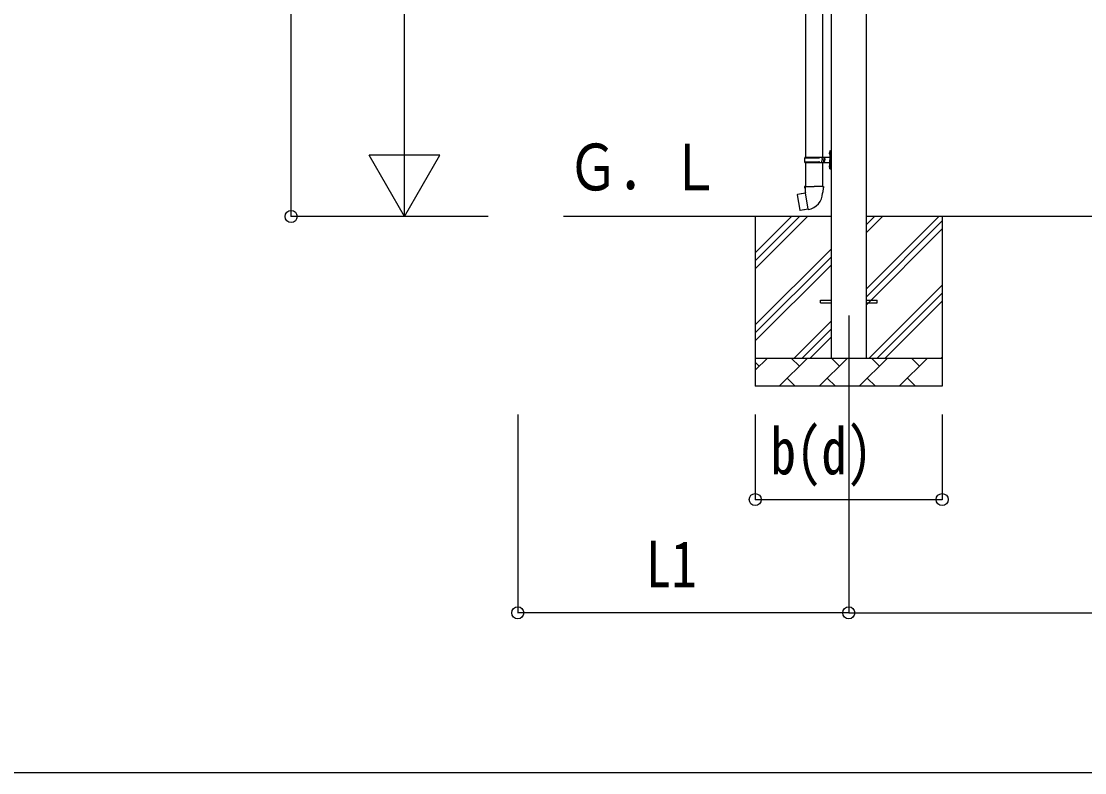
# Model space of a CAD drawing. Units: millimetres, scale not verified. Extents: x -21025 to 21025, y -14850 to 14850.
# Drawn here: x -4029 to -274, y -5615 to -2960 of the extents above; entities that cross this region are included whole.
import ezdxf
from ezdxf.enums import TextEntityAlignment as Align

# ---------------------------------------------------------------- set-up
doc = ezdxf.new("R2010")
doc.units = ezdxf.units.MM
doc.header["$LTSCALE"] = 60
for name, color, linetype in [('0-3_YKK_11', 7, 'Continuous'), ('0-4_YKK_12', 2, 'Continuous'), ('0-5_YKK_13', 4, 'Continuous'), ('0-6_YKK_A1', 4, 'Continuous'), ('0-7_YKK_D', 6, 'Continuous')]:
    doc.layers.add(name, color=color, linetype=linetype)
doc.styles.add('ＭＳ ゴシック', font='')
doc.styles.get('ＭＳ ゴシック').set_extended_font_data('MS Gothic')

msp = doc.modelspace()

# ---------------------------------------------------------------- linework, layer by layer
at = {"layer": '0-3_YKK_11'}
msp.add_line((4456.4, -5615), (-17289.13, -5615), dxfattribs=at)
at = {"layer": '0-4_YKK_12'}
msp.add_line((-1107.46, -4000), (-1107.46, -4500), dxfattribs=at)
at = {"layer": '0-5_YKK_13'}
for p, q in [((-1259.96, -2536.49), (-1259.96, -3441)), ((-1199.96, -2536.49), (-1199.96, -3441)), ((-1173.96, -3418), (-1170.96, -3416.5)), ((-1170.96, -3416.5), (-1170.96, -3450)), ((-1170.96, -3416.5), (-1169.96, -3416.5)), ((-1169.96, -3416.5), (-1169.96, -3450)), ((-1262.96, -3443), (-1212.62, -3443)), ((-1261.96, -3441), (-1175.96, -3441)), ((-1261.96, -3441), (-1261.96, -3443)), ((-1202.96, -3441), (-1202.96, -3445.5)), ((-1202.96, -3445.5), (-1200.96, -3445.5)), ((-1200.96, -3445.5), (-1200.96, -3450)), ((-1200.96, -3454.5), (-1200.96, -3450)), ((-1194.96, -3441), (-1194.96, -3450)), ((-1194.96, -3445.5), (-1191.96, -3445.5)), ((-1194.96, -3459), (-1194.96, -3450)), ((-1191.96, -3445.5), (-1191.96, -3450)), ((-1191.96, -3454.5), (-1191.96, -3450)), ((-1176.26, -3423.85), (-1174.21, -3424.85)), ((-1174.99, -3421.85), (-1174.36, -3421.85)), ((-1174.99, -3421.85), (-1174.99, -3430.15)), ((-1174.99, -3430.15), (-1174.36, -3430.15)), ((-1174.36, -3421.85), (-1174.36, -3430.15)), ((-1174.36, -3421.85), (-1173.96, -3422.25)), ((-1174.36, -3430.15), (-1173.96, -3429.75)), ((-1174.21, -3424.85), (-1173.6, -3426)), ((-1173.96, -3418), (-1173.96, -3450)), ((-1173.96, -3422.25), (-1173.96, -3429.75)), ((-1173.96, -3482), (-1173.96, -3450)), ((-1170.96, -3483.5), (-1170.96, -3450)), ((-1169.96, -3483.5), (-1169.96, -3450)), ((-1262.96, -3457), (-1212.62, -3457)), ((-1261.96, -3459), (-1261.96, -3457)), ((-1261.96, -3459), (-1175.96, -3459)), ((-1259.96, -3459), (-1259.96, -3543.93)), ((-1202.96, -3459), (-1202.96, -3454.5)), ((-1202.96, -3454.5), (-1200.96, -3454.5)), ((-1199.96, -3459), (-1199.96, -3543.93)), ((-1194.96, -3454.5), (-1191.96, -3454.5)), ((-1176.26, -3471.85), (-1174.21, -3472.85)), ((-1174.99, -3469.85), (-1174.36, -3469.85)), ((-1174.99, -3469.85), (-1174.99, -3478.15)), ((-1174.99, -3478.15), (-1174.36, -3478.15)), ((-1174.36, -3469.85), (-1174.36, -3478.15)), ((-1174.36, -3469.85), (-1173.96, -3470.25)), ((-1174.36, -3478.15), (-1173.96, -3477.75)), ((-1174.21, -3472.85), (-1173.6, -3474)), ((-1173.96, -3470.25), (-1173.96, -3477.75)), ((-1173.96, -3482), (-1170.96, -3483.5)), ((-1170.96, -3483.5), (-1169.96, -3483.5)), ((-1261.81, -3543.93), (-1263.96, -3544.71)), ((-1263.96, -3544.71), (-1263.96, -3548.33)), ((-1263.96, -3548.33), (-1261.71, -3549.14)), ((-1261.81, -3543.93), (-1229.96, -3543.93)), ((-1261.81, -3543.93), (-1261.71, -3549.14)), ((-1261.71, -3549.14), (-1261.46, -3563.93)), ((-1261.46, -3563.93), (-1260.11, -3565.93)), ((-1260.3, -3566.13), (-1260.3, -3566.83)), ((-1260.11, -3565.93), (-1260.14, -3565.93)), ((-1198.11, -3543.93), (-1229.96, -3543.93)), ((-1199.77, -3565.87), (-1199.84, -3568.03)), ((-1198.45, -3563.93), (-1199.77, -3565.87)), ((-1195.96, -3548.33), (-1198.2, -3549.14)), ((-1198.11, -3543.93), (-1195.96, -3544.71)), ((-1195.96, -3544.71), (-1195.96, -3548.33)), ((-1288.42, -3572.38), (-1289.22, -3573.55)), ((-1289.22, -3573.55), (-1279.6, -3628.11)), ((-1260.55, -3567.13), (-1288.42, -3572.38)), ((-1275.67, -3569.78), (-1275.89, -3570.02)), ((-1250.19, -3624.42), (-1260.33, -3566.95)), ((-1265.58, -3627.02), (-1265.86, -3626.86)), ((-1249.89, -3625.19), (-1250.13, -3624.52)), ((-1207.46, -3945.5), (-1169.96, -3945.5)), ((-1207.46, -3954.5), (-1207.46, -3945.5)), ((-1207.46, -3954.5), (-1169.96, -3954.5)), ((-1044.96, -3945.5), (-1007.46, -3945.5)), ((-1044.96, -3954.5), (-1007.46, -3954.5)), ((-1007.46, -3954.5), (-1007.46, -3945.5))]:
    msp.add_line(p, q, dxfattribs=at)
for points in [[(-1176.26, -3428.15), (-1174.21, -3427.15), (-1173.6, -3426)], [(-1176.26, -3476.15), (-1174.21, -3475.15), (-1173.6, -3474)], [(-1198.11, -3543.93), (-1198.2, -3549.14), (-1198.45, -3563.93)], [(-1273.43, -3569.56), (-1273.71, -3569.4), (-1275.67, -3569.78)], [(-1250.46, -3624.33), (-1278.44, -3628.93), (-1279.6, -3628.11)], [(-1263.39, -3626.46), (-1263.61, -3626.69), (-1265.58, -3627.02)]]:
    msp.add_lwpolyline(points, dxfattribs=at)
for centre, radius, start, end in [((-1214.21, -3450), 49.25, 171.82876, 180.00002), ((-1214.21, -3450), 49.25, 180.00002, 188.17127), ((-1212.62, -3441), 2, 270, 359.99998), ((-1170.66, -3426), 6, 136.21765, 223.78235), ((-1175.96, -3439), 2, 270, 359.99998), ((-1212.62, -3459), 2, 0.00005, 90.00004), ((-1170.66, -3474), 6, 136.21765, 223.78235), ((-1175.96, -3461), 2, 0.00005, 90.00004), ((-1260.1, -3566.13), 0.2, 100, 180), ((-1260.6, -3566.83), 0.3, 280.66842, 0), ((-1260.11, -3565.93), 60.3, 279.96938, 358), ((-1250.41, -3624.63), 0.3, 20, 99.33158), ((-1249.7, -3625.12), 0.2, 200, 279.96938)]:
    msp.add_arc(centre, radius, start, end, dxfattribs=at)
at = {"layer": '0-6_YKK_A1'}
for p, q in [((-1169.96, -1352.5), (-1169.96, -4150)), ((-1044.96, -4150), (-1044.96, -1352.5)), ((-1169.96, -3650), (-2114.12, -3650)), ((-1437.46, -3650), (-1437.46, -4250)), ((-1437.46, -3835.05), (-1252.41, -3650)), ((-1437.46, -3806.77), (-1280.69, -3650)), ((-1437.46, -3778.48), (-1308.97, -3650)), ((1930.04, -3650), (-1044.96, -3650)), ((-1044.96, -3905.1), (-789.86, -3650)), ((-1044.96, -3707.11), (-987.85, -3650)), ((-1044.96, -3678.82), (-1016.13, -3650)), ((-1044.96, -3933.38), (-777.46, -3665.88)), ((-777.46, -3650), (-777.46, -4250)), ((-1044.96, -3961.67), (-777.46, -3694.17)), ((-1437.46, -4033.04), (-1169.96, -3765.54)), ((-1437.46, -4061.32), (-1169.96, -3793.82)), ((-1437.46, -4089.61), (-1169.96, -3822.11)), ((-1035.3, -4150), (-777.46, -3892.16)), ((-1007.01, -4150), (-777.46, -3920.44)), ((-978.73, -4150), (-777.46, -3948.73)), ((-1299.86, -4150), (-1169.96, -4020.1)), ((-1271.57, -4150), (-1169.96, -4048.38)), ((-1243.29, -4150), (-1169.96, -4076.67)), ((-1437.46, -4150), (-777.46, -4150)), ((-1437.46, -4192.89), (-1394.56, -4150)), ((-1423.12, -4178.55), (-1437.46, -4164.21)), ((-1353.14, -4250), (-1253.14, -4150)), ((-1281.69, -4178.55), (-1310.25, -4150)), ((-1211.72, -4250), (-1111.72, -4150)), ((-1140.27, -4178.55), (-1168.83, -4150)), ((-1070.3, -4250), (-970.3, -4150)), ((-998.85, -4178.55), (-1027.41, -4150)), ((-928.88, -4250), (-828.88, -4150)), ((-857.43, -4178.55), (-885.98, -4150)), ((-780.74, -4150), (-777.46, -4146.72)), ((-1324.59, -4221.45), (-1296.03, -4250)), ((-1183.17, -4221.45), (-1154.61, -4250)), ((-1041.75, -4221.45), (-1013.19, -4250)), ((-900.32, -4221.45), (-871.77, -4250)), ((-777.46, -4250), (-1437.46, -4250))]:
    msp.add_line(p, q, dxfattribs=at)
at = {"layer": '0-7_YKK_D'}
for p, q in [((-3076.06, -3650), (-3076.06, -1012.39)), ((-2676.06, -3400), (-2676.06, -1600)), ((-2676.06, -3650), (-2676.06, -3216.99)), ((-2676.06, -3650), (-2801.06, -3433.49)), ((-2551.06, -3433.49), (-2801.06, -3433.49)), ((-2676.06, -3650), (-2551.06, -3433.49)), ((-2380.1, -3650), (-3077.06, -3650)), ((-2380.1, -3650), (-2677.06, -3650)), ((-2276.06, -4350), (-2276.06, -5051)), ((-1437.46, -4350), (-1437.46, -4651)), ((-1107.46, -4350), (-1107.46, -5051)), ((-1107.46, -4350), (-1107.46, -5051)), ((-777.46, -4350), (-777.46, -4651)), ((-1437.46, -4650), (-777.46, -4650)), ((-1107.46, -5050), (-2276.06, -5050)), ((-1107.46, -5050), (1992.54, -5050))]:
    msp.add_line(p, q, dxfattribs=at)
for centre in [(-3076.06, -3650), (-1437.46, -4650), (-777.46, -4650), (-2276.06, -5050), (-1107.46, -5050), (-1107.46, -5050)]:
    msp.add_circle(centre, 21.25, dxfattribs=at)

# ---------------------------------------------------------------- texts
at = {"layer": '0-6_YKK_A1', "style": 'ＭＳ ゴシック', "width": 0.8}
msp.add_text('Ｇ．Ｌ', height=165, dxfattribs=at).set_placement((-2100.52, -3607.29), align=Align.BOTTOM_LEFT)
at = {"layer": '0-7_YKK_D', "style": 'ＭＳ ゴシック', "width": 0.8}
for s, p in [('b(d)', (-1383.46, -4610)), ('L1', (-1823.76, -5010))]:
    msp.add_text(s, height=165, dxfattribs=at).set_placement(p, align=Align.BOTTOM_LEFT)

doc.saveas('drawing.dxf')
